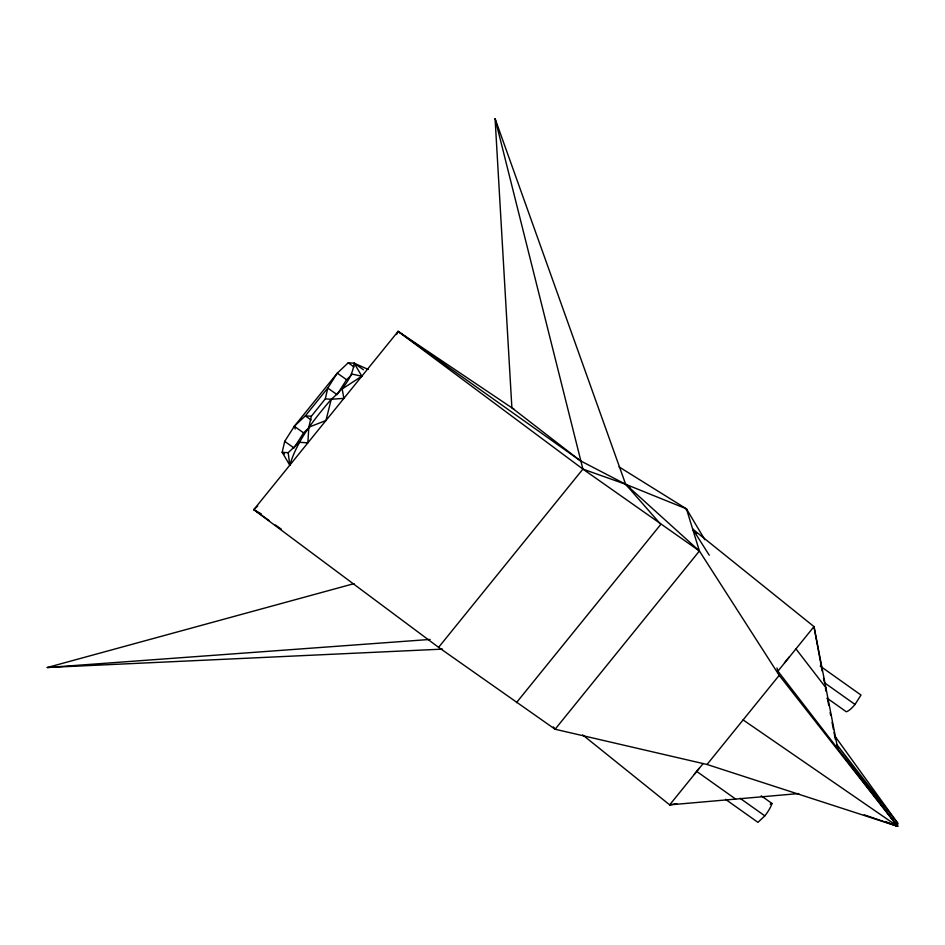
<?xml version="1.0" encoding="UTF-8"?>
<svg xmlns="http://www.w3.org/2000/svg" width="945" height="945" viewBox="0 0 945 945"><rect width="100%" height="100%" fill="white"/><g stroke="black" fill="none" stroke-linecap="round" stroke-linejoin="round"><path stroke-width="1.42" d="M834.825 736.013L897.75 823.213L897.596 826.308L707.037 764.481L555.105 729.245L438.598 647.349L253.803 509.65L398.105 331.388L514.328 409.468M351.54 375.023L346.567 379.713L337.282 373.121L327.785 388.064L325.281 398.896L311.354 416.249L308.826 427.187L307.857 442.862L299.234 442.284L288.19 452.69L282.177 452.312L284.705 441.374L294.297 426.278L337.282 373.121L348.221 362.809L354.174 363.187L368.219 369.46M284.492 453.954L282.177 452.312L289.772 465.212C297.391 439.732 314.378 419.214 331.246 399.262C342.244 389.978 352.414 377.965 354.174 363.187L363.459 369.779M354.174 363.187L361.817 376.216L342.173 388.962L343.885 398.365L331.246 399.262L325.954 420.513L308.826 427.187M686.129 509.721L686.448 508.859L619.058 466.901M396.534 334.554L398.105 331.388L580.336 460.747L625.661 484.277L686.448 508.859L704.816 539.689M309.606 427.187L303.581 432.869L293.989 447.965L284.705 441.374M346.567 379.713L337.07 394.656L327.785 388.064L305.341 415.871L294.297 426.278L295.159 429.018M694.315 774.25L699.076 768.356M789.264 656.952L784.504 662.835M827.064 698.131L846.271 711.762A14.955 4.288 -54.6 0 0 855.012 704.438L861.001 695.047L820.189 666.071M438.598 647.349L582.911 469.098L495.085 118.692L511.883 407.827L580.336 460.747M516.478 702.643L660.791 524.38L625.661 484.277L495.085 118.692M686.448 508.859L699.406 550.982L555.105 729.245L553.357 726.882M703.186 763.489L669.674 804.868L582.699 734.926M707.037 764.481L779.2 675.344L776.932 667.985M761.209 795.808L772.018 803.486A14.955 4.288 -54.6 0 1 764.824 815.854L757.949 822.351L725.536 799.34M269.384 520.707L253.803 509.65L257.761 506M442.532 649.12L47.25 667.513L354.091 583.62M676.844 803.663L669.674 804.868L798.749 793.564M47.25 667.513L430.164 639.434M325.281 398.896L331.246 399.262M311.354 416.249L305.341 415.871L311.141 419.993M351.682 374.019L361.817 376.216M864.238 814.838L897.596 826.308L837.093 744.908L897.75 823.213M398.105 331.388L582.911 469.098L625.661 484.277L630.138 488.022M885.241 821.489L897.596 826.308L777.912 671.174L813.988 626.606L692.661 529.058L709.258 555.199M253.803 509.65L261.47 514.021M743.113 719.913L897.596 826.308L779.2 675.344L699.406 550.982L582.911 469.098M824.323 682.656L855.012 704.438M348.221 362.809L354.021 366.932M294.297 426.278L303.581 432.869M740.041 798.253L764.824 815.854M696.737 771.439L735.682 799.092M275.385 524.971L281.374 529.224M625.661 484.277L699.406 550.982M692.661 529.058L696.583 533.476M795.95 648.896L825.871 687.676M836.986 746.231L837.754 748.747L813.988 626.606L822.209 671.163M825.434 688.338L825.989 691.173M827.371 698.272L828.753 705.383M830.135 712.483L830.679 715.318M832.061 722.417L833.443 729.516M833.998 732.363L835.38 739.462M823.532 678.345L824.064 681.215M288.19 452.69L289.772 465.212M770.234 804.242A14.955 4.288 -54.6 0 1 772.018 803.486"/></g></svg>
